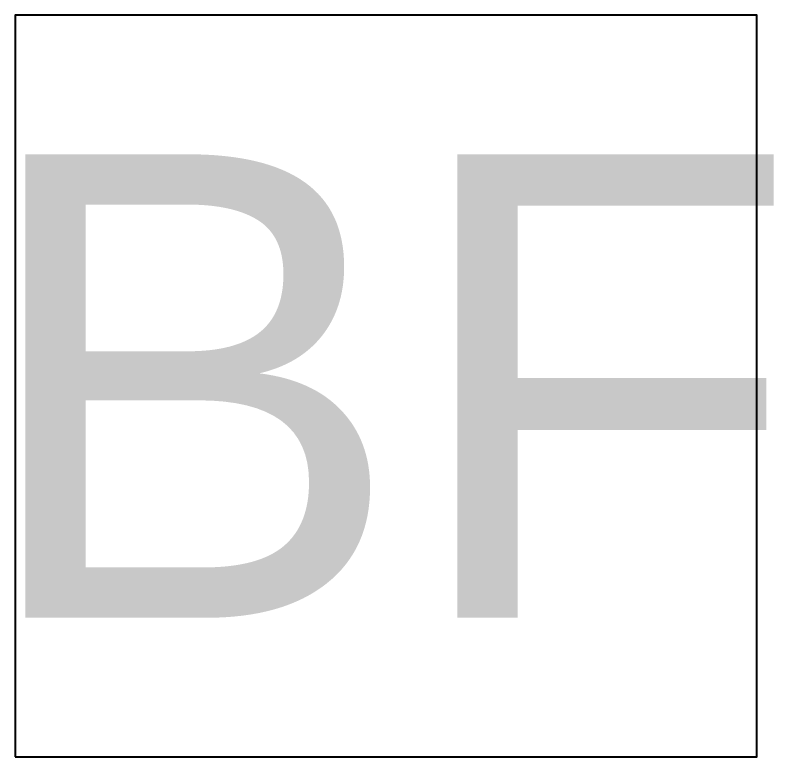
# Model space of a CAD drawing. Header units: inches. Extents: x 23 to 6400, y -2214 to 4412.
# Drawn here: x 4011.96 to 4028.33, y 1459.17 to 1475.17 of the extents above; entities that cross this region are included whole.
import ezdxf
from ezdxf.enums import TextEntityAlignment as Align

# ---------------------------------------------------------------- set-up
doc = ezdxf.new("R2010")
doc.units = ezdxf.units.IN
doc.header["$LTSCALE"] = 96
doc.header["$MEASUREMENT"] = 0
doc.layers.add('A-Powr-Exst', color=15, linetype='Continuous')
doc.styles.add('OTJ_Title1', font='swiss.ttf')

# ---------------------------------------------------------------- blocks, each defined once
blk = doc.blocks.new('A$C63DA0F89')
at = {"color": 0, "linetype": 'ByBlock', "lineweight": -2}
blk.add_lwpolyline([(8.79, 0), (24.79, 0), (24.79, 16), (8.79, 16)], close=True, dxfattribs=at)
at = {"color": 0, "linetype": 'ByBlock', "lineweight": -2, "style": 'OTJ_Title1', "flags": 8}
blk.add_attdef('CODE', text='', height=8, dxfattribs=at).set_placement((16.79, 8), align=Align.MIDDLE)

msp = doc.modelspace()

# ---------------------------------------------------------------- block references
at = {"layer": 'A-Powr-Exst', "color": 15, "linetype": 'Continuous', "lineweight": -3}
ref = msp.add_blockref('A$C63DA0F89', (4003.173, 1459.174), dxfattribs=at)
ref.add_attrib('CODE', 'BF', dxfattribs={"layer": '0', "color": 0, "linetype": 'ByBlock', "lineweight": -2, "height": 10, "style": 'OTJ_Title1', "flags": 8}).set_placement((4019.963, 1467.174), align=Align.MIDDLE)

doc.saveas('drawing.dxf')
